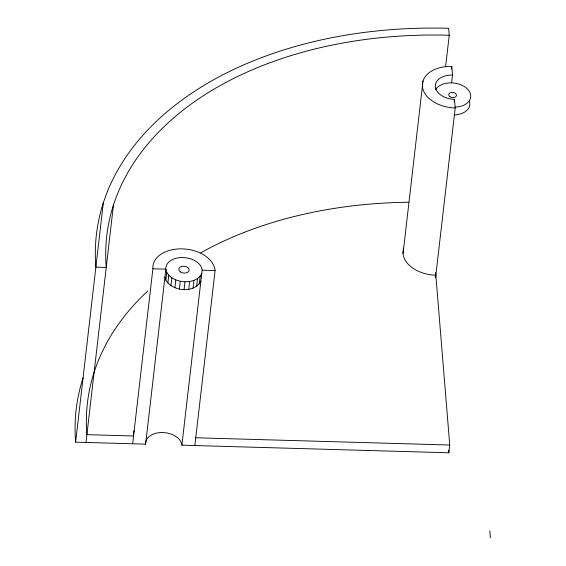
<?xml version="1.0" encoding="UTF-8"?>
<svg xmlns="http://www.w3.org/2000/svg" width="566" height="566" viewBox="0 0 566 566"><rect width="100%" height="100%" fill="white"/><g stroke="black" fill="none" stroke-linecap="round" stroke-linejoin="round"><path stroke-width="0.85" d="M435.629 272.621L449.744 445.017L448.845 452.793L181.891 445.18A18.239 12.035 6.6 0 0 162.753 432.537A18.239 12.035 6.6 0 0 145.604 444.147L75.625 442.152L103.302 202.939M85.997 442.442L113.462 205.019M132.649 443.779L152.891 268.779A31.264 20.638 6.6 0 1 182.294 248.877A31.264 20.638 6.6 0 1 215.094 270.555L194.853 445.548M145.604 444.147L165.852 269.154A18.239 12.035 6.6 0 1 183.002 257.544A18.239 12.035 6.6 0 1 202.14 270.187L215.094 270.555M200.873 281.083C194.159 293.719 172.743 291.603 165.831 280.085L166.729 272.31L165.852 269.154L152.891 268.779M167.883 283.064L168.781 275.288L166.729 272.31M170.967 285.66L171.866 277.878L168.781 275.288M174.887 287.691L175.785 279.915L171.866 277.878M179.358 289.028L180.257 281.252L175.785 279.915M184.091 289.573L184.99 281.797C191.4 281.868 199.147 279.823 201.779 273.307M188.747 289.297L189.652 281.521M193.027 288.207L193.926 280.432M196.628 286.389L197.527 278.613M199.303 283.962L200.201 276.18M181.891 445.18L202.14 270.187M403.042 253.54L423.007 80.973M445.583 66.746L449.234 35.233L448.661 28.3A375.18 247.618 6.6 0 0 95.873 267.152L106.238 267.449A364.759 240.741 6.6 0 1 449.234 35.233M451.484 69.045L451.788 66.42A31.264 20.638 6.6 0 0 422.385 86.322A31.264 20.638 6.6 0 0 455.191 108L435.544 277.814M451.597 82.862L452.496 75.08L451.788 66.42M454.18 101.93L454.484 99.34A18.239 12.035 6.6 0 1 435.346 86.69A18.239 12.035 6.6 0 1 452.496 75.08M195.751 437.773L449.744 445.017M180.257 281.252L184.99 281.797M164.954 276.93L165.831 280.085M454.484 99.34L455.191 108M489.809 530.767L490.375 537.7M448.633 450.154L448.845 452.793M435.841 275.218A31.264 20.638 6.6 0 1 403.657 248.191M147.825 290.938A364.759 240.741 6.6 0 0 86.895 434.667L133.548 435.997A31.264 20.638 6.6 0 1 134.163 430.648M200.732 252.861A364.759 240.741 6.6 0 1 408.525 202.26M469.547 101.696A18.239 12.035 6.6 0 1 454.257 114.891M435.445 89.867A18.239 12.035 6.6 0 1 455.807 83.308A18.239 12.035 6.6 0 1 470.756 96.39A18.239 12.035 6.6 0 1 455.156 107.116M75.625 442.152A375.18 247.618 6.6 0 1 83.053 377.939M180.533 272.013A5.214 3.438 6.6 0 0 189.072 270.711A5.214 3.438 6.6 0 0 182.379 266.282A5.214 3.438 6.6 0 0 180.533 272.013M449.991 96.744A3.905 2.582 6.6 0 0 456.401 95.767A3.905 2.582 6.6 0 0 451.378 92.449A3.905 2.582 6.6 0 0 449.991 96.744"/></g></svg>
